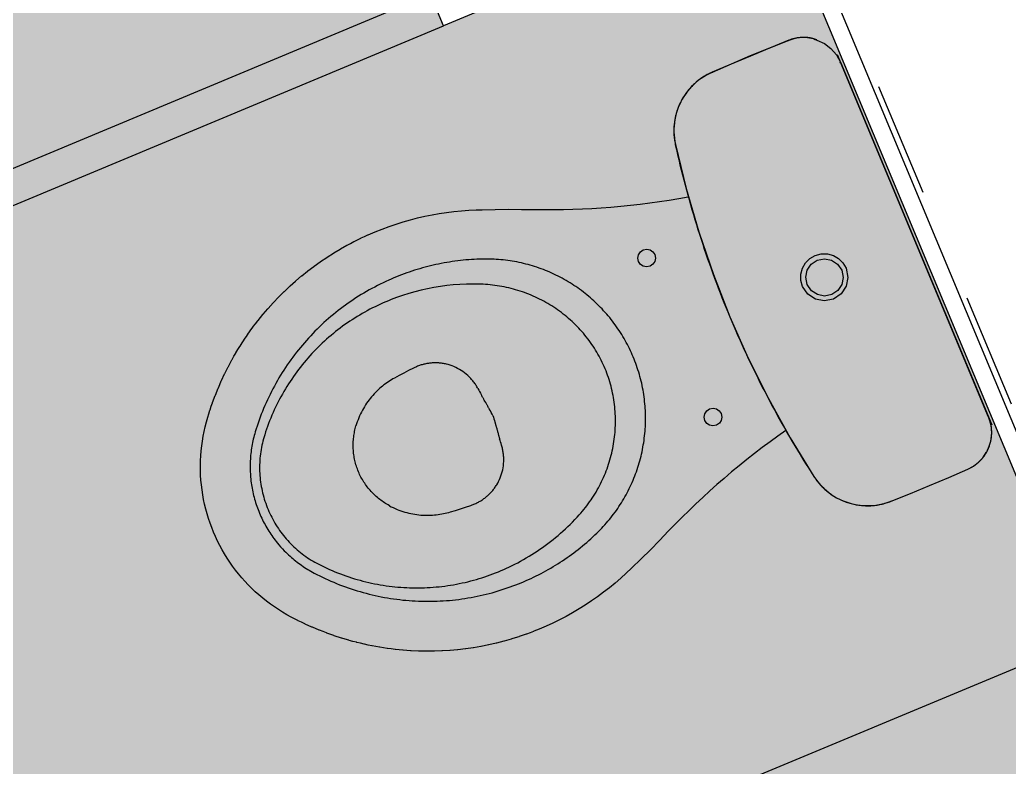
# Model space of a CAD drawing. Header units: metres. Extents: x -154 to 570, y -18 to 184.
# Drawn here: x -71.169 to -70.306, y 9.037 to 9.689 of the extents above; entities that cross this region are included whole.
import ezdxf
from ezdxf.xclip import XClip

# ---------------------------------------------------------------- set-up
doc = ezdxf.new("R2010")
doc.units = ezdxf.units.M
doc.header["$XCLIPFRAME"] = 0
doc.linetypes.add('PUC TORRE A$0$DASHEDX2', pattern=[1.5, 1, -0.5])
for name, color, linetype in [('ARQ-AUX', 7, 'Continuous'), ('PUC TORRE A$0$1', 232, 'PUC TORRE A$0$DASHEDX2'), ('PUC$0$ARQ-ALV ACAB', 4, 'Continuous'), ('PUC$0$ARQ-ALV OSSO', 5, 'Continuous'), ('PUC$0$ARQ-AUX1', 1, 'Continuous'), ('PUC$0$ARQ-HID', 7, 'Continuous')]:
    doc.layers.add(name, color=color, linetype=linetype)
doc.layers.add('PUC$0$ARQ-FORRO', color=9, linetype='Continuous', lineweight=5)

# ---------------------------------------------------------------- blocks, each defined once
blk = doc.blocks.new('PUC$0$ARQ-HID-BACIA CX')
blk.add_line((-0.00007, -0.175), (-0.00007, 0.175))
for points in [[(-0.01372, -0.19568), (-0.01423, -0.19605), (-0.01474, -0.19641), (-0.01526, -0.19677), (-0.01578, -0.19712), (-0.01631, -0.19746), (-0.01684, -0.19778), (-0.01739, -0.1981), (-0.01793, -0.19841), (-0.01849, -0.1987), (-0.01904, -0.19899), (-0.01961, -0.19927), (-0.02018, -0.19954), (-0.02075, -0.19979), (-0.02133, -0.20004), (-0.02191, -0.20027), (-0.02249, -0.2005), (-0.02308, -0.20072), (-0.02368, -0.20092), (-0.02427, -0.20111), (-0.02487, -0.2013), (-0.02548, -0.20147), (-0.02608, -0.20163), (-0.02669, -0.20178), (-0.02731, -0.20192), (-0.02792, -0.20205), (-0.02854, -0.20217), (-0.02916, -0.20227), (-0.02978, -0.20237), (-0.0304, -0.20246), (-0.03102, -0.20253), (-0.03165, -0.20259), (-0.03227, -0.20264), (-0.0329, -0.20268), (-0.03353, -0.2027), (-0.03415, -0.20273, -0.00878), (-0.10679, -0.20277), (-0.10794, -0.20271), (-0.10908, -0.20264), (-0.11022, -0.20256), (-0.11136, -0.20247), (-0.11249, -0.20236), (-0.11363, -0.20223), (-0.11476, -0.20207), (-0.11588, -0.20188), (-0.11701, -0.20166), (-0.11812, -0.20142), (-0.11924, -0.20116), (-0.12034, -0.20086), (-0.12144, -0.20055), (-0.12254, -0.20021), (-0.12362, -0.19986), (-0.1247, -0.19948), (-0.12577, -0.19908), (-0.12684, -0.19866), (-0.12789, -0.19822), (-0.12893, -0.19776), (-0.12997, -0.19727), (-0.13099, -0.19677), (-0.13201, -0.19624), (-0.13301, -0.19569), (-0.134, -0.19512), (-0.13498, -0.19453), (-0.13595, -0.19392), (-0.1369, -0.19329), (-0.13784, -0.19264), (-0.13877, -0.19197), (-0.13969, -0.19129), (-0.14058, -0.19058), (-0.14147, -0.18986), (-0.14234, -0.18912), (-0.14319, -0.18836), (-0.14403, -0.18758), (-0.14485, -0.18679), (-0.14566, -0.18598), (-0.14645, -0.18515), (-0.14722, -0.18431), (-0.14798, -0.18345), (-0.14872, -0.18257), (-0.14943, -0.18168), (-0.15013, -0.18078), (-0.15082, -0.17986), (-0.15148, -0.17893), (-0.15212, -0.17799), (-0.15275, -0.17703), (-0.15335, -0.17606), (-0.15393, -0.17508), (-0.1545, -0.17408), (-0.15504, -0.17308), (-0.15556, -0.17206), (-0.15607, -0.17103), (-0.15655, -0.17), (-0.15702, -0.16895), (-0.15746, -0.1679), (-0.15788, -0.16683), (-0.15827, -0.16576), (-0.15863, -0.16468), (-0.15897, -0.16359), (-0.15928, -0.16249), (-0.15957, -0.16138), (-0.15985, -0.16027), (-0.16011, -0.15916), (-0.16036, -0.15805), (-0.16061, -0.15693), (-0.16138, -0.15249), (-0.16215, -0.14805), (-0.1629, -0.1436), (-0.16363, -0.13915), (-0.16433, -0.1347), (-0.165, -0.13024), (-0.16565, -0.12578), (-0.16628, -0.12132), (-0.16689, -0.11685), (-0.16747, -0.11238), (-0.16803, -0.10791), (-0.16857, -0.10344), (-0.16909, -0.09896), (-0.16958, -0.09448), (-0.17005, -0.09), (-0.1705, -0.08551), (-0.17092, -0.08102), (-0.17132, -0.07653), (-0.1717, -0.07204), (-0.17206, -0.06755), (-0.17239, -0.06305), (-0.1727, -0.05856), (-0.17299, -0.05406), (-0.17325, -0.04956), (-0.17349, -0.04506), (-0.17371, -0.04055), (-0.17391, -0.03605), (-0.17408, -0.03155), (-0.17423, -0.02704), (-0.17436, -0.02254), (-0.17446, -0.01803), (-0.17453, -0.01352), (-0.17458, -0.00901), (-0.17462, -0.00451), (-0.17464, 0), (-0.17462, 0.00451), (-0.17458, 0.00901), (-0.17453, 0.01352), (-0.17446, 0.01803), (-0.17436, 0.02254), (-0.17423, 0.02704), (-0.17408, 0.03155), (-0.17391, 0.03605), (-0.17371, 0.04055), (-0.17349, 0.04506), (-0.17325, 0.04956), (-0.17299, 0.05406), (-0.1727, 0.05856), (-0.17239, 0.06305), (-0.17206, 0.06755), (-0.1717, 0.07204), (-0.17132, 0.07653), (-0.17092, 0.08102), (-0.1705, 0.08551), (-0.17005, 0.09), (-0.16958, 0.09448), (-0.16909, 0.09896), (-0.16857, 0.10344), (-0.16803, 0.10791), (-0.16747, 0.11238), (-0.16689, 0.11685), (-0.16628, 0.12132), (-0.16565, 0.12578), (-0.165, 0.13024), (-0.16433, 0.1347), (-0.16363, 0.13915), (-0.1629, 0.1436), (-0.16215, 0.14805), (-0.16138, 0.15249), (-0.16061, 0.15693), (-0.16036, 0.15805), (-0.16011, 0.15916), (-0.15985, 0.16027), (-0.15957, 0.16138), (-0.15928, 0.16249), (-0.15897, 0.16359), (-0.15863, 0.16468), (-0.15827, 0.16576), (-0.15788, 0.16683), (-0.15746, 0.1679), (-0.15702, 0.16895), (-0.15655, 0.17), (-0.15607, 0.17103), (-0.15556, 0.17206), (-0.15504, 0.17308), (-0.1545, 0.17408), (-0.15393, 0.17508), (-0.15335, 0.17606), (-0.15275, 0.17703), (-0.15212, 0.17799), (-0.15148, 0.17893), (-0.15082, 0.17986), (-0.15013, 0.18078), (-0.14943, 0.18168), (-0.14872, 0.18257), (-0.14798, 0.18345), (-0.14722, 0.18431), (-0.14645, 0.18515), (-0.14566, 0.18598), (-0.14485, 0.18679), (-0.14403, 0.18758), (-0.14319, 0.18836), (-0.14234, 0.18912), (-0.14147, 0.18986), (-0.14058, 0.19058), (-0.13969, 0.19129), (-0.13877, 0.19197), (-0.13784, 0.19264), (-0.1369, 0.19329), (-0.13595, 0.19392), (-0.13498, 0.19453), (-0.134, 0.19512), (-0.13301, 0.19569), (-0.13201, 0.19624), (-0.13099, 0.19677), (-0.12997, 0.19727), (-0.12893, 0.19776), (-0.12789, 0.19822), (-0.12684, 0.19866), (-0.12577, 0.19908), (-0.1247, 0.19948), (-0.12362, 0.19986), (-0.12254, 0.20021), (-0.12144, 0.20055), (-0.12034, 0.20086), (-0.11924, 0.20116), (-0.11812, 0.20142), (-0.11701, 0.20166), (-0.11588, 0.20188), (-0.11476, 0.20207), (-0.11363, 0.20223), (-0.11249, 0.20236), (-0.11136, 0.20247), (-0.11022, 0.20256), (-0.10908, 0.20264), (-0.10794, 0.20271), (-0.10679, 0.20277, -0.00878), (-0.03415, 0.20273), (-0.03353, 0.2027), (-0.0329, 0.20268), (-0.03227, 0.20264), (-0.03165, 0.20259), (-0.03102, 0.20253), (-0.0304, 0.20246), (-0.02978, 0.20237), (-0.02916, 0.20227), (-0.02854, 0.20217), (-0.02792, 0.20205), (-0.02731, 0.20192), (-0.02669, 0.20178), (-0.02608, 0.20163), (-0.02548, 0.20147), (-0.02487, 0.2013), (-0.02427, 0.20111), (-0.02368, 0.20092), (-0.02308, 0.20072), (-0.02249, 0.2005), (-0.02191, 0.20027), (-0.02133, 0.20004), (-0.02075, 0.19979), (-0.02018, 0.19954), (-0.01961, 0.19927), (-0.01904, 0.19899), (-0.01849, 0.1987), (-0.01793, 0.19841), (-0.01739, 0.1981), (-0.01684, 0.19778), (-0.01631, 0.19746), (-0.01578, 0.19712), (-0.01526, 0.19677), (-0.01474, 0.19641), (-0.01423, 0.19605), (-0.01372, 0.19568)], [(-0.01308, 0.195, 0.018828), (-0.0135, 0.19544)], [(-0.01328, -0.19509), (-0.01328, -0.1951), (-0.01328, -0.1951), (-0.01327, -0.19509), (-0.01324, -0.19506), (-0.01322, -0.19504), (-0.01316, -0.19498), (-0.01311, -0.19493), (-0.01299, -0.19482), (-0.01286, -0.1947), (-0.01279, -0.19463), (-0.01264, -0.19449), (-0.01247, -0.19434), (-0.01155, -0.19352, 0.212488), (-0.00007, -0.16772), (-0.00007, 0.16772, 0.212488), (-0.01155, 0.19352), (-0.01247, 0.19434), (-0.01264, 0.19449), (-0.01279, 0.19463), (-0.01286, 0.1947), (-0.01299, 0.19482), (-0.01311, 0.19493), (-0.01316, 0.19498), (-0.01322, 0.19504), (-0.01324, 0.19506), (-0.01327, 0.19509), (-0.01328, 0.1951), (-0.01328, 0.1951)], [(-0.01231, 0.1942, 0.002919), (-0.01155, 0.19353)], [(-0.16765, 0.1104), (-0.16776, 0.11042), (-0.17602, 0.11228), (-0.1842, 0.11422), (-0.19248, 0.1163), (-0.2008, 0.11849), (-0.20903, 0.12077), (-0.21715, 0.12313), (-0.22532, 0.12562), (-0.23351, 0.12822), (-0.24148, 0.13086), (-0.24931, 0.13356), (-0.25707, 0.13635), (-0.26479, 0.13922), (-0.27251, 0.14221), (-0.28026, 0.14532), (-0.28804, 0.14857), (-0.29584, 0.15194, 0.011149), (-0.33812, 0.16943), (-0.34416, 0.17175), (-0.35027, 0.17392), (-0.35642, 0.17593), (-0.36262, 0.17778), (-0.36886, 0.17948), (-0.37514, 0.18101), (-0.38146, 0.18239), (-0.38782, 0.1836), (-0.3942, 0.18465), (-0.40061, 0.18554), (-0.40704, 0.18627), (-0.4135, 0.18683), (-0.41997, 0.18723), (-0.42645, 0.18746), (-0.43294, 0.18753), (-0.43806, 0.18747), (-0.43843, 0.18746), (-0.44165, 0.18736), (-0.44488, 0.18723), (-0.44526, 0.18721), (-0.4517, 0.1868), (-0.45207, 0.18677), (-0.45528, 0.1865), (-0.4585, 0.18619), (-0.45888, 0.18615), (-0.46528, 0.1854), (-0.46566, 0.18535), (-0.47204, 0.18442), (-0.47243, 0.18436), (-0.47878, 0.18326), (-0.47915, 0.18319), (-0.48548, 0.18191), (-0.48586, 0.18183), (-0.49214, 0.18039), (-0.49251, 0.1803), (-0.49875, 0.17869), (-0.49913, 0.17858), (-0.50533, 0.1768), (-0.5057, 0.17669), (-0.51184, 0.17475), (-0.51221, 0.17462), (-0.5183, 0.17251), (-0.51866, 0.17238), (-0.5247, 0.1701), (-0.52506, 0.16996), (-0.53103, 0.16752), (-0.53138, 0.16737), (-0.5373, 0.16477), (-0.53764, 0.16461), (-0.54348, 0.16185), (-0.54381, 0.16169), (-0.54671, 0.16024), (-0.54959, 0.15876), (-0.54991, 0.15859), (-0.55561, 0.15552), (-0.55592, 0.15534), (-0.55874, 0.15374), (-0.56154, 0.15211), (-0.56185, 0.15192), (-0.56462, 0.15025), (-0.56738, 0.14854), (-0.56767, 0.14835), (-0.57041, 0.1466), (-0.57312, 0.14482), (-0.57341, 0.14462), (-0.5761, 0.1428), (-0.57876, 0.14094), (-0.57904, 0.14074), (-0.58168, 0.13884), (-0.58429, 0.13691), (-0.58457, 0.1367), (-0.58716, 0.13474), (-0.58971, 0.13274), (-0.58999, 0.13252), (-0.59252, 0.13049), (-0.59502, 0.12842), (-0.5953, 0.1282), (-0.60022, 0.12397), (-0.60048, 0.12373), (-0.60529, 0.11937), (-0.60554, 0.11913), (-0.6079, 0.1169), (-0.61024, 0.11464), (-0.61049, 0.11439), (-0.61505, 0.10978), (-0.6153, 0.10953), (-0.61974, 0.1048), (-0.61998, 0.10454), (-0.62215, 0.10213), (-0.62429, 0.09969), (-0.62452, 0.09942), (-0.62662, 0.09695), (-0.6287, 0.09446), (-0.63136, 0.09112), (-0.63393, 0.08771), (-0.63639, 0.08422), (-0.63876, 0.08067), (-0.64103, 0.07705), (-0.64319, 0.07337), (-0.64524, 0.06963), (-0.64719, 0.06583), (-0.64903, 0.06198), (-0.65076, 0.05808), (-0.65238, 0.05413), (-0.65388, 0.05014), (-0.65526, 0.04611), (-0.65653, 0.04204), (-0.65769, 0.03793), (-0.65872, 0.0338), (-0.65964, 0.02963), (-0.66043, 0.02544), (-0.66111, 0.02123), (-0.66166, 0.01701), (-0.66209, 0.01277), (-0.6624, 0.00852), (-0.66258, 0.00426), (-0.66264, 0), (-0.66258, -0.00426), (-0.6624, -0.00852), (-0.66209, -0.01277), (-0.66166, -0.01701), (-0.66111, -0.02123), (-0.66043, -0.02544), (-0.65964, -0.02963), (-0.65872, -0.0338), (-0.65769, -0.03793), (-0.65653, -0.04204), (-0.65526, -0.04611), (-0.65388, -0.05014), (-0.65238, -0.05413), (-0.65076, -0.05808), (-0.64903, -0.06198), (-0.64719, -0.06583), (-0.64524, -0.06963), (-0.64319, -0.07337), (-0.64103, -0.07705), (-0.63876, -0.08067), (-0.63639, -0.08422), (-0.63393, -0.08771), (-0.63136, -0.09112), (-0.6287, -0.09446), (-0.62662, -0.09695), (-0.62452, -0.09942), (-0.62429, -0.09969), (-0.62215, -0.10213), (-0.61998, -0.10453), (-0.61974, -0.1048), (-0.6153, -0.10953), (-0.61505, -0.10978), (-0.61049, -0.11439), (-0.61024, -0.11464), (-0.6079, -0.1169), (-0.60554, -0.11913), (-0.60529, -0.11937), (-0.60048, -0.12373), (-0.60022, -0.12397), (-0.5953, -0.1282), (-0.59502, -0.12842), (-0.59252, -0.13049), (-0.58999, -0.13252), (-0.58971, -0.13274), (-0.58716, -0.13474), (-0.58457, -0.1367), (-0.58429, -0.13691), (-0.58168, -0.13884), (-0.57904, -0.14074), (-0.57876, -0.14094), (-0.5761, -0.1428), (-0.57341, -0.14462), (-0.57312, -0.14482), (-0.57041, -0.1466), (-0.56767, -0.14835), (-0.56738, -0.14854), (-0.56462, -0.15025), (-0.56185, -0.15192), (-0.56154, -0.15211), (-0.55874, -0.15374), (-0.55592, -0.15534), (-0.55561, -0.15552), (-0.54991, -0.15859), (-0.54959, -0.15876), (-0.54671, -0.16024), (-0.54381, -0.16169), (-0.54348, -0.16185), (-0.53764, -0.16461), (-0.5373, -0.16477), (-0.53138, -0.16737), (-0.53103, -0.16752), (-0.52506, -0.16996), (-0.5247, -0.1701), (-0.51866, -0.17238), (-0.5183, -0.17251), (-0.51221, -0.17462), (-0.51184, -0.17475), (-0.5057, -0.17669), (-0.50533, -0.1768), (-0.49913, -0.17858), (-0.49875, -0.17869), (-0.49251, -0.1803), (-0.49214, -0.18039), (-0.48586, -0.18183), (-0.48548, -0.18191), (-0.47915, -0.18319), (-0.47878, -0.18326), (-0.47243, -0.18436), (-0.47204, -0.18442), (-0.46566, -0.18535), (-0.46528, -0.1854), (-0.45888, -0.18615), (-0.4585, -0.18619), (-0.45528, -0.1865), (-0.45207, -0.18677), (-0.4517, -0.1868), (-0.44526, -0.18721), (-0.44488, -0.18723), (-0.44165, -0.18736), (-0.43843, -0.18746), (-0.43806, -0.18747), (-0.43155, -0.18753), (-0.42506, -0.18742), (-0.41858, -0.18716), (-0.41211, -0.18672), (-0.40566, -0.18612), (-0.39923, -0.18536), (-0.39282, -0.18444), (-0.38645, -0.18335), (-0.3801, -0.18211), (-0.37379, -0.1807), (-0.36751, -0.17913), (-0.36128, -0.1774), (-0.35509, -0.17551), (-0.34895, -0.17347), (-0.34286, -0.17126), (-0.33812, -0.16942, 0.011149), (-0.29584, -0.15194), (-0.28804, -0.14857), (-0.28026, -0.14532), (-0.27251, -0.14221), (-0.26479, -0.13922), (-0.25707, -0.13635), (-0.24931, -0.13356), (-0.24148, -0.13086), (-0.23351, -0.12822), (-0.22532, -0.12562), (-0.21715, -0.12313), (-0.20903, -0.12077), (-0.2008, -0.11849), (-0.19248, -0.1163), (-0.1842, -0.11422), (-0.17602, -0.11228), (-0.16776, -0.11042), (-0.16765, -0.1104)], [(-0.5122, 0.03777), (-0.51097, 0.03926), (-0.50976, 0.04065), (-0.50852, 0.042), (-0.50724, 0.04331), (-0.50593, 0.04458), (-0.50459, 0.04581), (-0.50323, 0.047), (-0.50184, 0.04815), (-0.50042, 0.04926), (-0.49898, 0.05033), (-0.49753, 0.05135), (-0.49605, 0.05233), (-0.49455, 0.05328), (-0.49304, 0.05417), (-0.49152, 0.05503), (-0.48999, 0.05584), (-0.48844, 0.05661), (-0.48689, 0.05734), (-0.48534, 0.05802), (-0.48377, 0.05866), (-0.48221, 0.05926), (-0.48064, 0.05982), (-0.47908, 0.06034), (-0.47751, 0.06082), (-0.47595, 0.06126), (-0.47439, 0.06166), (-0.47283, 0.06202), (-0.47128, 0.06234), (-0.46974, 0.06262), (-0.4682, 0.06287), (-0.46667, 0.06309), (-0.46513, 0.06327, -0.008966), (-0.44664, 0.06489, -0.016113), (-0.44358, 0.06501), (-0.4426, 0.065), (-0.44175, 0.06498), (-0.44091, 0.06494), (-0.44008, 0.06488), (-0.43925, 0.06481), (-0.43843, 0.06472), (-0.43762, 0.06461), (-0.43681, 0.06449), (-0.43601, 0.06436), (-0.43521, 0.06421), (-0.43441, 0.06404), (-0.43363, 0.06386), (-0.43284, 0.06367), (-0.43207, 0.06346), (-0.43129, 0.06323), (-0.43052, 0.063), (-0.42976, 0.06274), (-0.429, 0.06247), (-0.42824, 0.06219), (-0.42749, 0.06189), (-0.42674, 0.06157), (-0.426, 0.06124), (-0.42525, 0.0609), (-0.42452, 0.06054), (-0.42378, 0.06016), (-0.42305, 0.05976), (-0.42232, 0.05935), (-0.42159, 0.05892), (-0.42087, 0.05847), (-0.42015, 0.058), (-0.41943, 0.05751), (-0.4187, 0.057), (-0.41736, 0.05598), (-0.41604, 0.0549), (-0.41475, 0.05374), (-0.4135, 0.05252), (-0.41228, 0.05123), (-0.41111, 0.04987), (-0.40999, 0.04845), (-0.40892, 0.04698), (-0.40791, 0.04545), (-0.40696, 0.04387), (-0.40608, 0.04225), (-0.40527, 0.04059), (-0.40489, 0.03975), (-0.40453, 0.0389), (-0.40419, 0.03804), (-0.40387, 0.03718), (-0.40357, 0.03631), (-0.40328, 0.03544), (-0.40302, 0.03457), (-0.40277, 0.0337), (-0.40254, 0.03282), (-0.40234, 0.03195), (-0.40215, 0.03107), (-0.40198, 0.0302), (-0.40183, 0.02933), (-0.4017, 0.02846), (-0.40159, 0.0276), (-0.40149, 0.02671, -0.000598), (-0.40092, 0.02094)], [(-0.39861, 0, 0.006359), (-0.39916, 0.00607), (-0.39919, 0.00636), (-0.39922, 0.00664), (-0.39928, 0.00718), (-0.39931, 0.00746), (-0.39934, 0.00773), (-0.39941, 0.00829), (-0.39944, 0.00857), (-0.3995, 0.00912), (-0.39954, 0.0094), (-0.3996, 0.00997), (-0.39964, 0.01025), (-0.39971, 0.01083), (-0.39982, 0.01169), (-0.39989, 0.01228), (-0.39997, 0.01288), (-0.40016, 0.01436), (-0.40028, 0.01536), (-0.40035, 0.01588), (-0.40041, 0.01639), (-0.40047, 0.01691), (-0.40053, 0.0174), (-0.40059, 0.01789), (-0.40065, 0.01839), (-0.4007, 0.01889), (-0.40076, 0.01939), (-0.40081, 0.0199), (-0.40087, 0.02042), (-0.40092, 0.02094)], [(-0.39861, 0, -0.006359), (-0.39916, -0.00607), (-0.39919, -0.00636), (-0.39922, -0.00664), (-0.39928, -0.00718), (-0.39931, -0.00746), (-0.39934, -0.00773), (-0.39941, -0.00829), (-0.39944, -0.00857), (-0.3995, -0.00912), (-0.39954, -0.0094), (-0.3996, -0.00997), (-0.39964, -0.01025), (-0.39971, -0.01083), (-0.39982, -0.01169), (-0.39989, -0.01228), (-0.39997, -0.01288), (-0.40016, -0.01436), (-0.40028, -0.01536), (-0.40035, -0.01588), (-0.40041, -0.01639), (-0.40047, -0.01691), (-0.40053, -0.0174), (-0.40059, -0.01789), (-0.40065, -0.01839), (-0.4007, -0.01889), (-0.40076, -0.01939), (-0.40081, -0.0199), (-0.40087, -0.02042), (-0.40092, -0.02094)], [(-0.40149, -0.02671, 0.000598), (-0.40092, -0.02094)], [(-0.40149, -0.02671), (-0.40159, -0.0276), (-0.4017, -0.02846), (-0.40183, -0.02933), (-0.40198, -0.0302), (-0.40215, -0.03107), (-0.40234, -0.03195), (-0.40254, -0.03282), (-0.40277, -0.0337), (-0.40302, -0.03457), (-0.40328, -0.03544), (-0.40357, -0.03631), (-0.40387, -0.03718), (-0.40419, -0.03804), (-0.40453, -0.0389), (-0.40489, -0.03975), (-0.40527, -0.04059), (-0.40608, -0.04225), (-0.40696, -0.04387), (-0.40791, -0.04545), (-0.40892, -0.04698), (-0.40999, -0.04845), (-0.41111, -0.04987), (-0.41228, -0.05123), (-0.4135, -0.05252), (-0.41475, -0.05374), (-0.41604, -0.0549), (-0.41736, -0.05598), (-0.4187, -0.057), (-0.41943, -0.05751), (-0.42015, -0.058), (-0.42087, -0.05847), (-0.42159, -0.05892), (-0.42232, -0.05935), (-0.42305, -0.05976), (-0.42378, -0.06016), (-0.42452, -0.06054), (-0.42525, -0.0609), (-0.426, -0.06124), (-0.42674, -0.06157), (-0.42749, -0.06189), (-0.42824, -0.06219), (-0.429, -0.06247), (-0.42976, -0.06274), (-0.43052, -0.063), (-0.43129, -0.06323), (-0.43207, -0.06346), (-0.43284, -0.06367), (-0.43363, -0.06386), (-0.43441, -0.06404), (-0.43521, -0.06421), (-0.43601, -0.06436), (-0.43681, -0.06449), (-0.43762, -0.06461), (-0.43843, -0.06472), (-0.43925, -0.06481), (-0.44008, -0.06488), (-0.44091, -0.06494), (-0.44175, -0.06498), (-0.4426, -0.065), (-0.44358, -0.06501, -0.016113), (-0.44664, -0.06489, -0.008966), (-0.46513, -0.06327), (-0.46667, -0.06309), (-0.4682, -0.06287), (-0.46974, -0.06262), (-0.47128, -0.06234), (-0.47283, -0.06202), (-0.47439, -0.06166), (-0.47595, -0.06126), (-0.47751, -0.06082), (-0.47908, -0.06034), (-0.48064, -0.05982), (-0.48221, -0.05926), (-0.48377, -0.05866), (-0.48534, -0.05802), (-0.48689, -0.05734), (-0.48844, -0.05661), (-0.48999, -0.05584), (-0.49152, -0.05503), (-0.49304, -0.05417), (-0.49455, -0.05328), (-0.49605, -0.05233), (-0.49753, -0.05135), (-0.49898, -0.05033), (-0.50042, -0.04926), (-0.50184, -0.04815), (-0.50323, -0.047), (-0.50459, -0.04581), (-0.50593, -0.04458), (-0.50724, -0.04331), (-0.50852, -0.042), (-0.50976, -0.04065), (-0.51097, -0.03926), (-0.5122, -0.03777)], [(-0.01361, -0.19549, 0.018828), (-0.01319, -0.19505)]]:
    blk.add_lwpolyline(points, format="xyb")
at = {"ltscale": 0.000466036}
blk.add_lwpolyline([(-0.01328, -0.1951), (-0.01334, -0.19517, -0.017665), (-0.01364, -0.19551, -0.039631), (-0.01377, -0.19562, -0.158216), (-0.03415, -0.20265, -0.008778), (-0.10679, -0.2027), (-0.10952, -0.20259), (-0.11224, -0.20234), (-0.11494, -0.20196), (-0.11763, -0.20144), (-0.12028, -0.2008), (-0.1229, -0.20002), (-0.12547, -0.19912), (-0.128, -0.19809), (-0.13048, -0.19694), (-0.13289, -0.19567), (-0.13524, -0.19428), (-0.13752, -0.19278), (-0.13972, -0.19116), (-0.14184, -0.18945), (-0.14388, -0.18763), (-0.14582, -0.18571), (-0.14766, -0.1837), (-0.14941, -0.1816), (-0.15105, -0.17942), (-0.15258, -0.17716), (-0.15399, -0.17483), (-0.1553, -0.17243), (-0.15648, -0.16997), (-0.15754, -0.16746), (-0.15848, -0.1649), (-0.15929, -0.1623), (-0.15997, -0.15966), (-0.16053, -0.15692, -0.044623), (-0.17457, 0, -0.044623), (-0.16053, 0.15692), (-0.15997, 0.15966), (-0.15929, 0.1623), (-0.15848, 0.1649), (-0.15754, 0.16746), (-0.15648, 0.16997), (-0.1553, 0.17243), (-0.15399, 0.17483), (-0.15258, 0.17716), (-0.15105, 0.17942), (-0.14941, 0.1816), (-0.14766, 0.1837), (-0.14582, 0.18571), (-0.14388, 0.18763), (-0.14184, 0.18945), (-0.13972, 0.19116), (-0.13752, 0.19278), (-0.13524, 0.19428), (-0.13289, 0.19567), (-0.13048, 0.19694), (-0.128, 0.19809), (-0.12547, 0.19912), (-0.1229, 0.20002), (-0.12028, 0.2008), (-0.11763, 0.20144), (-0.11494, 0.20196), (-0.11224, 0.20234), (-0.10952, 0.20259), (-0.10679, 0.2027, -0.008778), (-0.03416, 0.20265, -0.158216), (-0.01377, 0.19562, -0.039631), (-0.01364, 0.19551, -0.017665), (-0.01334, 0.19517), (-0.01328, 0.1951)], format="xyb", dxfattribs=at)
at = {"ltscale": 0.00311}
for points in [[(-0.10678, 0.20206), (-0.10679, 0.2027)], [(-0.10678, -0.20206), (-0.10679, -0.2027)]]:
    blk.add_lwpolyline(points, dxfattribs=at)
at = {"ltscale": 0.00156}
blk.add_lwpolyline([(-0.0131, 0.19508), (-0.01335, 0.19529)], dxfattribs=at)
for points in [[(-0.01328, 0.1951), (-0.01328, 0.19509)], [(-0.01147, 0.19363), (-0.01087, 0.19305), (-0.01027, 0.19247), (-0.00968, 0.19189), (-0.00911, 0.19128), (-0.00855, 0.19066), (-0.00801, 0.19003), (-0.00749, 0.18938), (-0.00698, 0.18872), (-0.00649, 0.18805), (-0.00601, 0.18737), (-0.00555, 0.18668), (-0.0051, 0.18597), (-0.00468, 0.18526), (-0.00427, 0.18453), (-0.00388, 0.1838), (-0.0035, 0.18305), (-0.00314, 0.1823), (-0.00281, 0.18154), (-0.00249, 0.18077), (-0.00218, 0.18), (-0.0019, 0.17921), (-0.00164, 0.17842), (-0.00139, 0.17763), (-0.00116, 0.17683), (-0.00096, 0.17602), (-0.00077, 0.17521), (-0.0006, 0.1744), (-0.00045, 0.17358), (-0.00032, 0.17275), (-0.00021, 0.17193), (-0.00012, 0.1711), (-0.00006, 0.17027), (-0.00002, 0.16944), (0.00001, 0.16861), (0.00003, 0.16778)], [(0, 0.16772), (0, -0.16772)], [(-0.5122, 0.03778), (-0.51298, 0.03678), (-0.51373, 0.03579), (-0.51446, 0.03478), (-0.51517, 0.03375), (-0.51587, 0.0327), (-0.51654, 0.03164), (-0.5172, 0.03055), (-0.51784, 0.02946), (-0.51845, 0.02834), (-0.51905, 0.02721), (-0.51962, 0.02606), (-0.52017, 0.02491), (-0.52069, 0.02373), (-0.52119, 0.02255), (-0.52167, 0.02135), (-0.52211, 0.02015), (-0.52254, 0.01893), (-0.52293, 0.01771), (-0.5233, 0.01647), (-0.52365, 0.01523), (-0.52396, 0.01399), (-0.52425, 0.01274), (-0.52452, 0.01148), (-0.52475, 0.01022), (-0.52496, 0.00895), (-0.52514, 0.00769), (-0.52529, 0.00642), (-0.52541, 0.00515), (-0.52551, 0.00387), (-0.52558, 0.0026), (-0.52562, 0.00132), (-0.52564, 0), (-0.52562, -0.00132), (-0.52558, -0.0026), (-0.52551, -0.00387), (-0.52541, -0.00515), (-0.52529, -0.00642), (-0.52514, -0.00769), (-0.52496, -0.00895), (-0.52475, -0.01022), (-0.52452, -0.01148), (-0.52425, -0.01274), (-0.52396, -0.01399), (-0.52365, -0.01523), (-0.5233, -0.01647), (-0.52293, -0.01771), (-0.52254, -0.01893), (-0.52211, -0.02015), (-0.52167, -0.02135), (-0.52119, -0.02255), (-0.52069, -0.02373), (-0.52017, -0.02491), (-0.51962, -0.02606), (-0.51905, -0.02721), (-0.51845, -0.02834), (-0.51784, -0.02946), (-0.5172, -0.03055), (-0.51654, -0.03164), (-0.51587, -0.0327), (-0.51517, -0.03375), (-0.51446, -0.03478), (-0.51373, -0.03579), (-0.51298, -0.03678), (-0.5122, -0.03778)], [(-0.01146, -0.19362), (-0.01162, -0.19376), (-0.0117, -0.19383), (-0.01186, -0.19397), (-0.01234, -0.19439), (-0.01264, -0.19465), (-0.01284, -0.19483), (-0.0129, -0.19489), (-0.01296, -0.19494), (-0.01301, -0.19499), (-0.01305, -0.19503), (-0.0131, -0.19507)]]:
    blk.add_lwpolyline(points)
at = {"ltscale": 0.00179}
for points in [[(-0.00045, 0.16772), (-0.00008, 0.16772)], [(-0.00045, -0.16772), (-0.00008, -0.16772)]]:
    blk.add_lwpolyline(points, dxfattribs=at)
for points in [[(-0.26586, 0), (-0.26593, -0.00201), (-0.26601, -0.00401), (-0.26609, -0.00602), (-0.26619, -0.00802), (-0.2663, -0.01003), (-0.26644, -0.01203), (-0.2666, -0.01403), (-0.2668, -0.01603), (-0.26702, -0.01802), (-0.26729, -0.02001), (-0.26759, -0.02199), (-0.26792, -0.02398), (-0.26828, -0.02595), (-0.26868, -0.02792), (-0.2691, -0.02988), (-0.26955, -0.03184), (-0.27003, -0.03379), (-0.27054, -0.03573), (-0.27107, -0.03767), (-0.27163, -0.0396), (-0.27221, -0.04152), (-0.27282, -0.04343), (-0.27346, -0.04533), (-0.27413, -0.04723), (-0.27482, -0.04911), (-0.27554, -0.05098), (-0.27629, -0.05285), (-0.27707, -0.0547), (-0.27787, -0.05654), (-0.2787, -0.05837), (-0.27956, -0.06018), (-0.28044, -0.06199), (-0.28135, -0.06378), (-0.28228, -0.06555), (-0.28324, -0.06732), (-0.28423, -0.06907), (-0.28523, -0.0708), (-0.28627, -0.07252), (-0.28733, -0.07423), (-0.28841, -0.07592), (-0.28952, -0.07759), (-0.29065, -0.07925), (-0.29181, -0.08089), (-0.29299, -0.08252), (-0.29419, -0.08413), (-0.29542, -0.08572), (-0.29667, -0.08729), (-0.29794, -0.08884), (-0.29923, -0.09038), (-0.30055, -0.09189), (-0.30188, -0.09339), (-0.30324, -0.09487), (-0.30462, -0.09633), (-0.30602, -0.09777), (-0.30744, -0.09918), (-0.30888, -0.10058), (-0.31035, -0.10196), (-0.31183, -0.10331), (-0.31333, -0.10464), (-0.31485, -0.10595), (-0.31639, -0.10724), (-0.31795, -0.10851), (-0.31952, -0.10975), (-0.32112, -0.11097), (-0.32273, -0.11217), (-0.32435, -0.11335), (-0.32599, -0.11451), (-0.32765, -0.11564), (-0.32933, -0.11675), (-0.33102, -0.11783), (-0.33272, -0.11889), (-0.33445, -0.11992), (-0.33619, -0.12092), (-0.33794, -0.12189), (-0.33972, -0.12283), (-0.34151, -0.12374), (-0.34331, -0.12462), (-0.34512, -0.12547), (-0.34695, -0.12631), (-0.34878, -0.12713), (-0.35062, -0.12794), (-0.35246, -0.12874), (-0.3543, -0.12953), (-0.35656, -0.13038), (-0.35882, -0.13123), (-0.36109, -0.13205), (-0.36336, -0.13284), (-0.36565, -0.13361), (-0.36795, -0.13434), (-0.37026, -0.13505), (-0.37257, -0.13573), (-0.37489, -0.13639), (-0.37722, -0.13702), (-0.37956, -0.13763), (-0.3819, -0.13821), (-0.38425, -0.13876), (-0.38661, -0.13928), (-0.38897, -0.13978), (-0.39133, -0.14025), (-0.3937, -0.14069), (-0.39608, -0.14111), (-0.39846, -0.1415), (-0.40085, -0.14186), (-0.40324, -0.1422), (-0.40563, -0.14251), (-0.40803, -0.14279), (-0.41042, -0.14304), (-0.41283, -0.14327), (-0.41523, -0.14347), (-0.41764, -0.14364), (-0.42005, -0.14378), (-0.42246, -0.1439), (-0.42487, -0.14399), (-0.42728, -0.14405), (-0.42969, -0.14408), (-0.4321, -0.14408), (-0.43451, -0.14406), (-0.43693, -0.14403), (-0.43964, -0.14389), (-0.44235, -0.14375), (-0.44506, -0.14359), (-0.44777, -0.14341), (-0.45047, -0.14321), (-0.45318, -0.14297), (-0.45588, -0.1427), (-0.45857, -0.14238), (-0.46126, -0.14202), (-0.46395, -0.14162), (-0.46663, -0.14119), (-0.4693, -0.14071), (-0.47197, -0.14021), (-0.47463, -0.13967), (-0.47728, -0.1391), (-0.47993, -0.13849), (-0.48257, -0.13786), (-0.4852, -0.13719), (-0.48782, -0.13649), (-0.49043, -0.13575), (-0.49304, -0.13498), (-0.49563, -0.13418), (-0.49821, -0.13334), (-0.50078, -0.13247), (-0.50334, -0.13157), (-0.50589, -0.13064), (-0.50843, -0.12967), (-0.51095, -0.12867), (-0.51346, -0.12763), (-0.51596, -0.12657), (-0.51844, -0.12547), (-0.52091, -0.12435), (-0.52336, -0.12319), (-0.5258, -0.122), (-0.52822, -0.12077), (-0.53063, -0.11952), (-0.53302, -0.11824), (-0.5354, -0.11692), (-0.53775, -0.11558), (-0.5401, -0.11421), (-0.54242, -0.1128), (-0.54472, -0.11137), (-0.54701, -0.10991), (-0.54928, -0.10842), (-0.55152, -0.10689), (-0.55375, -0.10534), (-0.55596, -0.10377), (-0.55814, -0.10216), (-0.56031, -0.10052), (-0.56246, -0.09886), (-0.56458, -0.09717), (-0.56668, -0.09546), (-0.56876, -0.09372), (-0.57083, -0.09195), (-0.57286, -0.09016), (-0.57488, -0.08834), (-0.57687, -0.0865), (-0.57884, -0.08463), (-0.58078, -0.08273), (-0.58268, -0.0808), (-0.58456, -0.07884), (-0.58641, -0.07685), (-0.58823, -0.07485), (-0.59003, -0.07282), (-0.59182, -0.07079), (-0.59359, -0.06875), (-0.59537, -0.0667), (-0.59636, -0.06544), (-0.59736, -0.06416), (-0.59835, -0.06288), (-0.59931, -0.06159), (-0.60025, -0.06028), (-0.60116, -0.05896), (-0.60206, -0.05762), (-0.60292, -0.05627), (-0.60377, -0.05491), (-0.6046, -0.05353), (-0.60541, -0.05214), (-0.6062, -0.05074), (-0.60696, -0.04933), (-0.60771, -0.04791), (-0.60843, -0.04647), (-0.60913, -0.04502), (-0.60981, -0.04357), (-0.61046, -0.0421), (-0.61112, -0.04055), (-0.61187, -0.03871), (-0.6127, -0.03657), (-0.61351, -0.03429), (-0.61424, -0.0321), (-0.61483, -0.03021), (-0.6153, -0.02859), (-0.61573, -0.02704), (-0.61613, -0.02548), (-0.61651, -0.02392), (-0.61686, -0.02236), (-0.61719, -0.02078), (-0.6175, -0.01921), (-0.61778, -0.01763), (-0.61804, -0.01604), (-0.61827, -0.01445), (-0.61848, -0.01286), (-0.61867, -0.01126), (-0.61883, -0.00966), (-0.61896, -0.00806), (-0.61907, -0.00646), (-0.61914, -0.00485), (-0.6192, -0.00323), (-0.61924, -0.00161), (-0.61927, 0), (-0.61924, 0.00161), (-0.6192, 0.00323), (-0.61914, 0.00485), (-0.61907, 0.00646), (-0.61896, 0.00806), (-0.61883, 0.00966), (-0.61867, 0.01126), (-0.61848, 0.01286), (-0.61827, 0.01445), (-0.61804, 0.01604), (-0.61778, 0.01763), (-0.6175, 0.01921), (-0.61719, 0.02078), (-0.61686, 0.02236), (-0.61651, 0.02392), (-0.61613, 0.02548), (-0.61573, 0.02704), (-0.6153, 0.02859), (-0.61483, 0.03021), (-0.61424, 0.0321), (-0.61351, 0.03429), (-0.6127, 0.03657), (-0.61187, 0.03871), (-0.61112, 0.04055), (-0.61046, 0.0421), (-0.60981, 0.04357), (-0.60913, 0.04502), (-0.60843, 0.04647), (-0.60771, 0.04791), (-0.60696, 0.04933), (-0.6062, 0.05074), (-0.60541, 0.05214), (-0.6046, 0.05353), (-0.60377, 0.05491), (-0.60292, 0.05627), (-0.60206, 0.05762), (-0.60116, 0.05896), (-0.60025, 0.06028), (-0.59931, 0.06159), (-0.59835, 0.06288), (-0.59736, 0.06416), (-0.59636, 0.06544), (-0.59537, 0.0667), (-0.59359, 0.06875), (-0.59182, 0.07079), (-0.59003, 0.07282), (-0.58823, 0.07485), (-0.58641, 0.07685), (-0.58456, 0.07884), (-0.58268, 0.0808), (-0.58078, 0.08273), (-0.57884, 0.08463), (-0.57687, 0.0865), (-0.57488, 0.08834), (-0.57286, 0.09016), (-0.57083, 0.09195), (-0.56876, 0.09372), (-0.56668, 0.09546), (-0.56458, 0.09717), (-0.56246, 0.09886), (-0.56031, 0.10052), (-0.55814, 0.10216), (-0.55596, 0.10377), (-0.55375, 0.10534), (-0.55152, 0.10689), (-0.54928, 0.10842), (-0.54701, 0.10991), (-0.54472, 0.11137), (-0.54242, 0.1128), (-0.5401, 0.11421), (-0.53775, 0.11558), (-0.5354, 0.11692), (-0.53302, 0.11824), (-0.53063, 0.11952), (-0.52822, 0.12077), (-0.5258, 0.122), (-0.52336, 0.12319), (-0.52091, 0.12435), (-0.51844, 0.12547), (-0.51596, 0.12657), (-0.51346, 0.12763), (-0.51095, 0.12867), (-0.50843, 0.12967), (-0.50589, 0.13064), (-0.50334, 0.13157), (-0.50078, 0.13247), (-0.49821, 0.13334), (-0.49563, 0.13418), (-0.49304, 0.13498), (-0.49043, 0.13575), (-0.48782, 0.13649), (-0.4852, 0.13719), (-0.48257, 0.13786), (-0.47993, 0.13849), (-0.47728, 0.1391), (-0.47463, 0.13967), (-0.47197, 0.14021), (-0.4693, 0.14071), (-0.46663, 0.14119), (-0.46395, 0.14162), (-0.46126, 0.14202), (-0.45857, 0.14238), (-0.45588, 0.1427), (-0.45318, 0.14297), (-0.45047, 0.14321), (-0.44777, 0.14341), (-0.44506, 0.14359), (-0.44235, 0.14375), (-0.43964, 0.14389), (-0.43693, 0.14403), (-0.43451, 0.14406), (-0.4321, 0.14408), (-0.42969, 0.14408), (-0.42728, 0.14405), (-0.42487, 0.14399), (-0.42246, 0.1439), (-0.42005, 0.14378), (-0.41764, 0.14364), (-0.41523, 0.14347), (-0.41283, 0.14327), (-0.41042, 0.14304), (-0.40803, 0.14279), (-0.40563, 0.14251), (-0.40324, 0.1422), (-0.40085, 0.14186), (-0.39846, 0.1415), (-0.39608, 0.14111), (-0.3937, 0.14069), (-0.39133, 0.14025), (-0.38897, 0.13978), (-0.38661, 0.13928), (-0.38425, 0.13876), (-0.3819, 0.13821), (-0.37956, 0.13763), (-0.37722, 0.13702), (-0.37489, 0.13639), (-0.37257, 0.13573), (-0.37026, 0.13505), (-0.36795, 0.13434), (-0.36565, 0.13361), (-0.36336, 0.13284), (-0.36109, 0.13205), (-0.35882, 0.13123), (-0.35656, 0.13038), (-0.3543, 0.12953), (-0.35246, 0.12874), (-0.35062, 0.12794), (-0.34878, 0.12713), (-0.34695, 0.12631), (-0.34512, 0.12547), (-0.34331, 0.12462), (-0.34151, 0.12374), (-0.33972, 0.12283), (-0.33794, 0.12189), (-0.33619, 0.12092), (-0.33445, 0.11992), (-0.33272, 0.11889), (-0.33102, 0.11783), (-0.32933, 0.11675), (-0.32765, 0.11564), (-0.32599, 0.11451), (-0.32435, 0.11335), (-0.32273, 0.11217), (-0.32112, 0.11097), (-0.31952, 0.10975), (-0.31795, 0.10851), (-0.31639, 0.10724), (-0.31485, 0.10595), (-0.31333, 0.10464), (-0.31183, 0.10331), (-0.31035, 0.10196), (-0.30888, 0.10058), (-0.30744, 0.09918), (-0.30602, 0.09777), (-0.30462, 0.09633), (-0.30324, 0.09487), (-0.30188, 0.09339), (-0.30055, 0.09189), (-0.29923, 0.09038), (-0.29794, 0.08884), (-0.29667, 0.08729), (-0.29542, 0.08572), (-0.29419, 0.08413), (-0.29299, 0.08252), (-0.29181, 0.08089), (-0.29065, 0.07925), (-0.28952, 0.07759), (-0.28841, 0.07592), (-0.28733, 0.07423), (-0.28627, 0.07252), (-0.28523, 0.0708), (-0.28423, 0.06907), (-0.28324, 0.06732), (-0.28228, 0.06555), (-0.28135, 0.06378), (-0.28044, 0.06199), (-0.27956, 0.06018), (-0.2787, 0.05837), (-0.27787, 0.05654), (-0.27707, 0.0547), (-0.27629, 0.05285), (-0.27554, 0.05098), (-0.27482, 0.04911), (-0.27413, 0.04723), (-0.27346, 0.04533), (-0.27282, 0.04343), (-0.27221, 0.04152), (-0.27163, 0.0396), (-0.27107, 0.03767), (-0.27054, 0.03573), (-0.27003, 0.03379), (-0.26955, 0.03184), (-0.2691, 0.02988), (-0.26868, 0.02792), (-0.26828, 0.02595), (-0.26792, 0.02398), (-0.26759, 0.02199), (-0.26729, 0.02001), (-0.26702, 0.01802), (-0.2668, 0.01603), (-0.2666, 0.01403), (-0.26644, 0.01203), (-0.2663, 0.01003), (-0.26619, 0.00802), (-0.26609, 0.00602), (-0.26601, 0.00401), (-0.26593, 0.00201)], [(-0.58873, 0.06124), (-0.58704, 0.0632), (-0.58533, 0.06514), (-0.58359, 0.06705), (-0.58182, 0.06894), (-0.58003, 0.07081), (-0.57821, 0.07265), (-0.57637, 0.07446), (-0.5745, 0.07625), (-0.57261, 0.07801), (-0.5707, 0.07975), (-0.56876, 0.08146), (-0.5668, 0.08314), (-0.56482, 0.0848), (-0.56282, 0.08642), (-0.56079, 0.08802), (-0.55875, 0.0896), (-0.55668, 0.09114), (-0.55459, 0.09265), (-0.55248, 0.09414), (-0.55035, 0.09559), (-0.5482, 0.09702), (-0.54604, 0.09841), (-0.54385, 0.09978), (-0.54165, 0.10112), (-0.53943, 0.10242), (-0.53719, 0.10369), (-0.53493, 0.10493), (-0.53266, 0.10615), (-0.53038, 0.10732), (-0.52808, 0.10847), (-0.52576, 0.10959), (-0.52343, 0.11067), (-0.52108, 0.11172), (-0.51872, 0.11274), (-0.51635, 0.11372), (-0.51397, 0.11467), (-0.51157, 0.11559), (-0.50917, 0.11648), (-0.50675, 0.11733), (-0.50432, 0.11815), (-0.50188, 0.11893), (-0.49943, 0.11968), (-0.49697, 0.1204), (-0.49451, 0.12109), (-0.49203, 0.12174), (-0.48955, 0.12235), (-0.48706, 0.12293), (-0.48456, 0.12348), (-0.48206, 0.12399), (-0.47955, 0.12447), (-0.47704, 0.12492), (-0.47452, 0.12533), (-0.472, 0.12571), (-0.46947, 0.12605), (-0.46694, 0.12636), (-0.46441, 0.12663), (-0.46187, 0.12687), (-0.45934, 0.12707), (-0.4568, 0.12725), (-0.45426, 0.12738), (-0.45172, 0.12749), (-0.44918, 0.12756), (-0.44664, 0.12759), (-0.44411, 0.12759), (-0.44157, 0.12756), (-0.43904, 0.12749), (-0.4365, 0.12739), (-0.43356, 0.12724), (-0.43075, 0.12704), (-0.42795, 0.12681), (-0.42515, 0.12654), (-0.42234, 0.12622), (-0.41954, 0.12586), (-0.41675, 0.12546), (-0.41396, 0.12502), (-0.41117, 0.12454), (-0.40838, 0.12402), (-0.40561, 0.12346), (-0.40283, 0.12285), (-0.40007, 0.12221), (-0.39731, 0.12152), (-0.39456, 0.1208), (-0.39182, 0.12003), (-0.38908, 0.11922), (-0.38636, 0.11838), (-0.38364, 0.11749), (-0.38094, 0.11656), (-0.37824, 0.1156), (-0.37556, 0.11459), (-0.37289, 0.11354), (-0.37023, 0.11246), (-0.36759, 0.11133), (-0.36496, 0.11017), (-0.36234, 0.10897), (-0.36048, 0.10807), (-0.35863, 0.10713), (-0.3568, 0.10617), (-0.35499, 0.10518), (-0.35319, 0.10416), (-0.35142, 0.10311), (-0.34966, 0.10203), (-0.34792, 0.10092), (-0.34621, 0.09978), (-0.34451, 0.09862), (-0.34284, 0.09743), (-0.34118, 0.09621), (-0.33955, 0.09496), (-0.33794, 0.09369), (-0.33635, 0.09239), (-0.33479, 0.09107), (-0.33324, 0.08972), (-0.33173, 0.08834), (-0.33023, 0.08694), (-0.32876, 0.08552), (-0.32732, 0.08408), (-0.32589, 0.08261), (-0.3245, 0.08112), (-0.32313, 0.0796), (-0.32179, 0.07807), (-0.32047, 0.07651), (-0.31918, 0.07493), (-0.31792, 0.07333), (-0.31668, 0.07172), (-0.31547, 0.07008), (-0.31429, 0.06842), (-0.31314, 0.06674), (-0.31201, 0.06505), (-0.31092, 0.06334), (-0.30985, 0.06161), (-0.30881, 0.05986), (-0.3078, 0.0581), (-0.30683, 0.05632), (-0.30588, 0.05453), (-0.30496, 0.05272), (-0.30407, 0.05089), (-0.30322, 0.04906), (-0.30239, 0.0472), (-0.3016, 0.04534), (-0.30083, 0.04346), (-0.3001, 0.04157), (-0.2994, 0.03967), (-0.29874, 0.03776), (-0.2981, 0.03583), (-0.2975, 0.0339), (-0.29693, 0.03196), (-0.2964, 0.03001), (-0.29589, 0.02805), (-0.29542, 0.02608), (-0.29499, 0.0241), (-0.29459, 0.02212), (-0.29422, 0.02013), (-0.29389, 0.01813), (-0.29359, 0.01613), (-0.29332, 0.01413), (-0.29309, 0.01212), (-0.2929, 0.0101), (-0.29274, 0.00808), (-0.29261, 0.00607), (-0.29252, 0.00404), (-0.29247, 0.00202), (-0.29245, 0), (-0.29247, -0.00202), (-0.29252, -0.00404), (-0.29261, -0.00607), (-0.29274, -0.00808), (-0.2929, -0.0101), (-0.29309, -0.01212), (-0.29332, -0.01413), (-0.29359, -0.01613), (-0.29389, -0.01813), (-0.29422, -0.02013), (-0.29459, -0.02212), (-0.29499, -0.0241), (-0.29542, -0.02608), (-0.29589, -0.02805), (-0.2964, -0.03001), (-0.29693, -0.03196), (-0.2975, -0.0339), (-0.2981, -0.03583), (-0.29874, -0.03776), (-0.2994, -0.03967), (-0.3001, -0.04157), (-0.30083, -0.04346), (-0.3016, -0.04534), (-0.30239, -0.0472), (-0.30322, -0.04906), (-0.30407, -0.05089), (-0.30496, -0.05272), (-0.30588, -0.05453), (-0.30683, -0.05632), (-0.3078, -0.0581), (-0.30881, -0.05986), (-0.30985, -0.06161), (-0.31092, -0.06334), (-0.31201, -0.06505), (-0.31314, -0.06674), (-0.31429, -0.06842), (-0.31547, -0.07008), (-0.31668, -0.07172), (-0.31792, -0.07333), (-0.31918, -0.07493), (-0.32047, -0.07651), (-0.32179, -0.07807), (-0.32313, -0.0796), (-0.3245, -0.08112), (-0.32589, -0.08261), (-0.32732, -0.08408), (-0.32876, -0.08552), (-0.33023, -0.08694), (-0.33173, -0.08834), (-0.33324, -0.08972), (-0.33479, -0.09107), (-0.33635, -0.09239), (-0.33794, -0.09369), (-0.33955, -0.09496), (-0.34118, -0.09621), (-0.34284, -0.09743), (-0.34451, -0.09862), (-0.34621, -0.09978), (-0.34792, -0.10092), (-0.34966, -0.10203), (-0.35142, -0.10311), (-0.35319, -0.10416), (-0.35499, -0.10518), (-0.3568, -0.10617), (-0.35863, -0.10713), (-0.36048, -0.10807), (-0.36234, -0.10897), (-0.36513, -0.11024), (-0.3704, -0.11253), (-0.37573, -0.11465), (-0.3811, -0.11662), (-0.38652, -0.11843), (-0.39198, -0.12008), (-0.39747, -0.12156), (-0.40299, -0.12289), (-0.40854, -0.12405), (-0.4141, -0.12505), (-0.41969, -0.12588), (-0.42529, -0.12655), (-0.43089, -0.12705), (-0.4365, -0.12739), (-0.43904, -0.12749), (-0.44157, -0.12756), (-0.44411, -0.12759), (-0.44664, -0.12759), (-0.44918, -0.12756), (-0.45172, -0.12749), (-0.45426, -0.12738), (-0.4568, -0.12725), (-0.45934, -0.12707), (-0.46187, -0.12687), (-0.46441, -0.12663), (-0.46694, -0.12636), (-0.46947, -0.12605), (-0.472, -0.12571), (-0.47452, -0.12533), (-0.47704, -0.12492), (-0.47955, -0.12447), (-0.48206, -0.12399), (-0.48456, -0.12348), (-0.48706, -0.12293), (-0.48955, -0.12235), (-0.49203, -0.12174), (-0.49451, -0.12109), (-0.49697, -0.1204), (-0.49943, -0.11968), (-0.50188, -0.11893), (-0.50432, -0.11815), (-0.50675, -0.11733), (-0.50917, -0.11648), (-0.51157, -0.11559), (-0.51397, -0.11467), (-0.51635, -0.11372), (-0.51872, -0.11274), (-0.52108, -0.11172), (-0.52343, -0.11067), (-0.52576, -0.10959), (-0.52808, -0.10847), (-0.53038, -0.10732), (-0.53266, -0.10615), (-0.53493, -0.10493), (-0.53719, -0.10369), (-0.53943, -0.10242), (-0.54165, -0.10112), (-0.54385, -0.09978), (-0.54604, -0.09841), (-0.5482, -0.09702), (-0.55035, -0.09559), (-0.55248, -0.09414), (-0.55459, -0.09265), (-0.55668, -0.09114), (-0.55875, -0.0896), (-0.56079, -0.08802), (-0.56282, -0.08642), (-0.56482, -0.0848), (-0.5668, -0.08314), (-0.56876, -0.08146), (-0.5707, -0.07975), (-0.57261, -0.07801), (-0.5745, -0.07625), (-0.57637, -0.07446), (-0.57821, -0.07265), (-0.58003, -0.07081), (-0.58182, -0.06894), (-0.58359, -0.06705), (-0.58533, -0.06514), (-0.58704, -0.0632), (-0.58873, -0.06124), (-0.58995, -0.05979), (-0.59113, -0.0583), (-0.59229, -0.0568), (-0.59341, -0.05526), (-0.5945, -0.05371), (-0.59557, -0.05213), (-0.5966, -0.05054), (-0.59759, -0.04892), (-0.59856, -0.04728), (-0.59949, -0.04562), (-0.60038, -0.04395), (-0.60125, -0.04225), (-0.60208, -0.04054), (-0.60287, -0.03881), (-0.60363, -0.03707), (-0.60435, -0.03531), (-0.60504, -0.03353), (-0.60569, -0.03175), (-0.60631, -0.02994), (-0.60689, -0.02813), (-0.60743, -0.02631), (-0.60794, -0.02447), (-0.60841, -0.02263), (-0.60884, -0.02077), (-0.60923, -0.01891), (-0.60959, -0.01704), (-0.60991, -0.01517), (-0.61019, -0.01328), (-0.61044, -0.0114), (-0.61065, -0.0095), (-0.61082, -0.00761), (-0.61095, -0.00571), (-0.61104, -0.00381), (-0.6111, -0.0019), (-0.61112, 0), (-0.6111, 0.0019), (-0.61104, 0.00381), (-0.61095, 0.00571), (-0.61082, 0.00761), (-0.61065, 0.0095), (-0.61044, 0.0114), (-0.61019, 0.01328), (-0.60991, 0.01517), (-0.60959, 0.01704), (-0.60923, 0.01891), (-0.60884, 0.02078), (-0.60841, 0.02263), (-0.60794, 0.02447), (-0.60743, 0.02631), (-0.60689, 0.02813), (-0.60631, 0.02994), (-0.60569, 0.03175), (-0.60504, 0.03353), (-0.60435, 0.03531), (-0.60363, 0.03707), (-0.60287, 0.03881), (-0.60208, 0.04054), (-0.60125, 0.04225), (-0.60038, 0.04395), (-0.59949, 0.04562), (-0.59856, 0.04728), (-0.59759, 0.04892), (-0.5966, 0.05054), (-0.59557, 0.05213), (-0.5945, 0.05371), (-0.59341, 0.05526), (-0.59229, 0.0568), (-0.59113, 0.0583), (-0.58995, 0.05979)]]:
    blk.add_lwpolyline(points, close=True)
for points in [[(-0.21411, 0.07516, 1), (-0.22955, 0.07516, 1)], [(-0.06465, 0, 1), (-0.10584, 0, 1)], [(-0.06888, 0.00014, 1), (-0.10143, 0.00014, 1)], [(-0.21411, -0.07516, 1), (-0.22955, -0.07516, 1)]]:
    blk.add_lwpolyline(points, format="xyb", close=True)
at = {"ltscale": 0.0005513}
blk.add_lwpolyline([(-0.39861, 0), (-0.3985, 0)], dxfattribs=at)
at = {"ltscale": 0.003392}
blk.add_lwpolyline([(-0.15984, -0.15679), (-0.16053, -0.15692)], dxfattribs=at)
at = {"ltscale": 0.002755}
blk.add_lwpolyline([(-0.03417, -0.20208), (-0.03415, -0.20265)], dxfattribs=at)
blk = doc.blocks.new('PUC$0$planta tipo 5 puc')
at = {"layer": 'PUC$0$ARQ-FORRO'}
h = blk.add_hatch(color=256, dxfattribs=at)
h.dxf.hatch_style = 1
h.paths.add_polyline_path([(-29.38834, 0.18561), (-30.63668, 0.18561), (-30.63668, 1.79504), (-30.32669, 1.79504), (-30.32668, 2.57482), (-29.38834, 2.57471)])
at = {"layer": 'PUC$0$ARQ-ALV ACAB', "elevation": 0}
for points in [[(-30.63668, 1.79504), (-30.32669, 1.79504), (-30.32668, 2.57482)], [(-30.63668, 1.79504), (-30.63668, 0.18561), (-29.38834, 0.18561), (-29.38834, 0.2256), (-29.22834, 0.2256), (-29.22834, 0.1756), (-27.82512, 0.1756), (-27.82512, -0.05481), (-27.97512, -0.05481), (-27.97512, 0.02559), (-30.79669, 0.02561)]]:
    blk.add_lwpolyline(points, dxfattribs=at)
at = {"layer": 'PUC$0$ARQ-ALV OSSO', "elevation": 0}
blk.add_lwpolyline([(-30.65168, 1.08561), (-30.65168, 2.00004)], dxfattribs=at)
at = {"layer": 'PUC$0$ARQ-AUX1'}
for points in [[(-29.38834, 1.82504), (-30.32669, 1.82516)], [(-29.38834, 1.79504), (-30.32669, 1.79504)]]:
    blk.add_lwpolyline(points, dxfattribs=at)
at = {"layer": 'PUC$0$ARQ-FORRO', "elevation": 0}
blk.add_lwpolyline([(-29.38834, 0.18561), (-30.63668, 0.18561), (-30.63668, 1.79504), (-30.32669, 1.79504), (-30.32668, 2.57482), (-29.38834, 2.57471)], close=True, dxfattribs=at)
at = {"layer": 'PUC$0$ARQ-HID', "lineweight": -2, "elevation": 0}
blk.add_lwpolyline([(-30.23674, 0.42561), (-30.23674, 0.18561), (-30.63668, 0.18561), (-30.63668, 1.08561), (-30.23674, 1.08561), (-30.23674, 0.84561)], dxfattribs=at)
at = {"layer": 'PUC$0$ARQ-HID', "lineweight": -2, "rotation": 179.9999932730301}
blk.add_blockref('PUC$0$ARQ-HID-BACIA CX', (-30.63413, 1.46463, 0.00001), dxfattribs=at)
blk = doc.blocks.new('PUC')
at = {"layer": 'PUC$0$ARQ-HID', "xscale": -1, "rotation": 180}
blk.add_blockref('PUC$0$planta tipo 5 puc', (61.54167, 0.00007, -0.00001), dxfattribs=at)
blk = doc.blocks.new('PUC TORRE A$0$est-lo-08-6sa-r00')
at = {"layer": 'PUC TORRE A$0$1'}
blk.add_lwpolyline([(-2927.247343, -1005.010217), (-2894.730001, -1082.921258)], dxfattribs=at)
blk = doc.blocks.new('PUC TORRE A')
at = {"linetype": 'Continuous', "xscale": 0.01, "yscale": 0.01, "zscale": 0.01, "rotation": 337.346050855639}
blk.add_blockref('PUC TORRE A$0$est-lo-08-6sa-r00', (0, 0), dxfattribs=at)
at = {"rotation": 180}
blk.add_blockref('PUC', (0, 0), dxfattribs=at)

msp = doc.modelspace()

# ---------------------------------------------------------------- block references
at = {"layer": 'ARQ-AUX'}
ref = msp.add_blockref('PUC TORRE A', (-41.3011, 20.0503), dxfattribs=dict(at, rotation=22.65399974700688))
XClip(ref).set_block_clipping_path([(-39.4887443389, 9.0876903958), (22.5684148774, 6.6865170025), (22.1624403813, -11.147022554), (-39.3438260633, -13.5584077345)])

doc.saveas('drawing.dxf')
